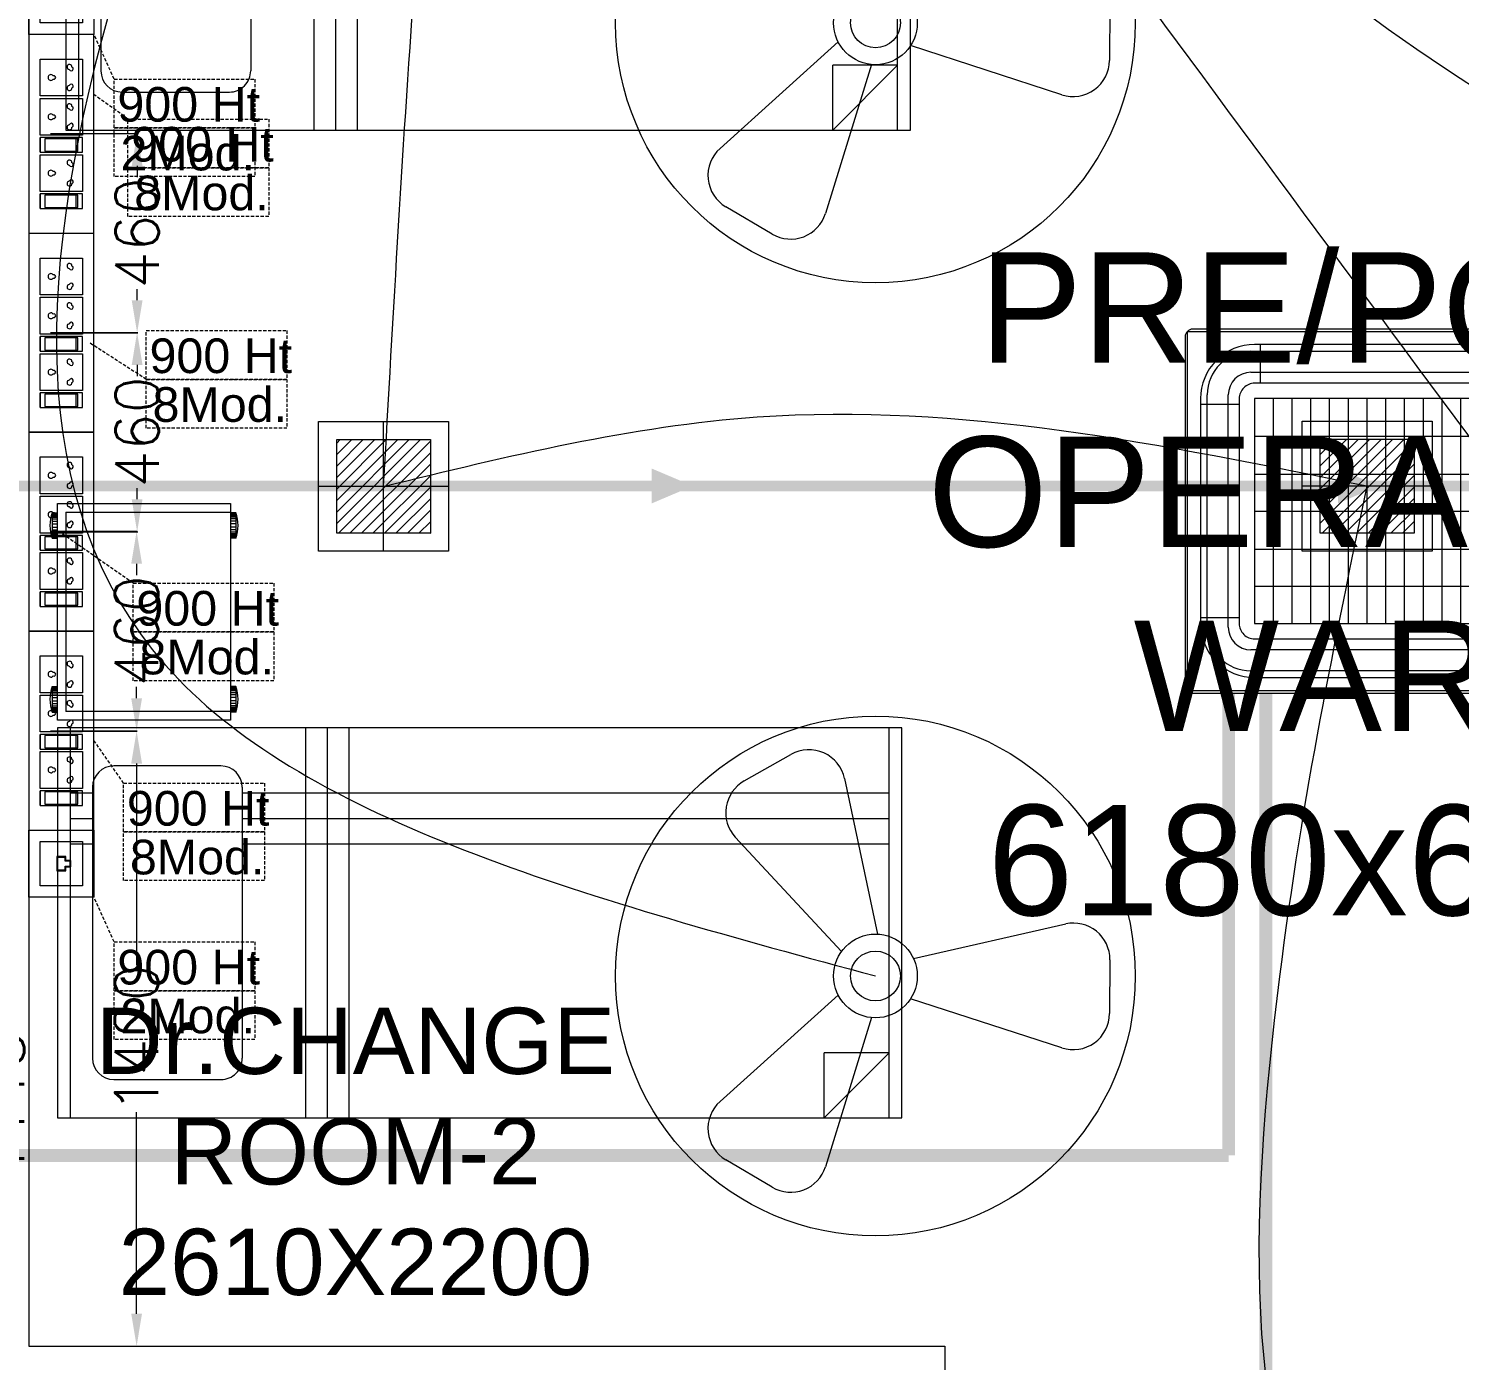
# Model space of a CAD drawing. Extents: x 3505867 to 4040009, y -660366 to -590408.
# Drawn here: x 3528238 to 3531542, y -611671 to -608597 of the extents above; entities that cross this region are included whole.
import ezdxf

# ---------------------------------------------------------------- set-up
doc = ezdxf.new("R2010")
doc.units = 0
doc.header["$LTSCALE"] = 6
doc.header["$MEASUREMENT"] = 0
for name, pattern in [('1', [0]), ('CONTINU', [0]), ('DASHED2', [0.375, 0.25, -0.125])]:
    doc.linetypes.add(name, pattern=pattern)
doc.layers.get('0').update_dxf_attribs({"linetype": 'CONTINUOUS', "lineweight": 0})
doc.layers.get('Defpoints').update_dxf_attribs({"linetype": 'CONTINUOUS', "lineweight": 0})
for name, color, linetype, lineweight in [('24W RAW POWER', 1, 'CONTINUOUS', 0), ('DIM', 7, 'CONTINUOUS', 0), ('ELE- DBS', 1, 'CONTINUOUS', 0), ('ELE-1200MM CEILINGFAN', 6, 'CONTINUOUS', 0), ('ELE-24W LED LIGHT', 1, 'CONTINUOUS', 0), ('ELE-2NOS OF 6-16 RAW POWER SOCKET', 1, 'CONTINUOUS', 0), ('ELE-3NOS 6-16A POWER SOCKET', 5, 'CONTINUOUS', 0), ('ELE-8M 6-16A UPS SOCKET', 223, 'CONTINUOUS', 0), ('ELE-CABLE TRAY', 31, 'CONTINUOUS', 0), ('ELE. 2N0S OF 6-16 UPS SOCKETS', 191, 'CONTINUOUS', 0), ('ELE. DB', 1, 'CONTINUOUS', 0), ('ELE.LAN POINT', 3, 'CONTINUOUS', 0), ('furniture', 33, 'CONTINUOUS', 0), ('HTL-AC UNIT', 5, 'CONTINUOUS', 0), ('LV.CC CEMARA', 66, 'CONTINUOUS', 0), ('MEP_HVAC_DRAIN_PIPE', 7, 'CONTINUOUS', 0), ('MEP_HVAC_VRF_COPPER_PIPE', 6, 'CONTINUOUS', 0), ('TEXT', 5, 'CONTINUOUS', 0), ('WALL', 10, 'CONTINUOUS', 0)]:
    doc.layers.add(name, color=color, linetype=linetype, lineweight=lineweight)
doc.layers.add('CFT_LOOPING', color=7, linetype='1', lineweight=0, true_color=0xd6d600)
doc.layers.add('ELE-LIGHTING WIRING', color=7, linetype='CONTINUOUS', lineweight=0, true_color=0x63d7b6)
doc.layers.add('FA-LOOPING', color=200, linetype='CONTINUOUS')
doc.styles.add('ARIAL', font='arial.ttf')
doc.styles.add('ROMANS', font='romans.shx')
doc.styles.get("Standard").update_dxf_attribs({"font": 'SIMPLEX'})
doc.dimstyles.new('AEPL1', dxfattribs={"dimtxt": 100, "dimasz": 75, "dimexe": 1.25, "dimexo": 50, "dimtad": 0, "dimdec": 0, "dimtxsty": 'ROMANS', "dimcen": 2.5, "dimclrd": 7, "dimclre": 7, "dimadec": 0, "dimazin": 0, "dimtfac": 1, "dimtdec": 0, "dimtmove": 0, "dimatfit": 3, "dimfxl": 1, "dimlwd": 0, "dimlwe": 0, "dimarcsym": 0})

# ---------------------------------------------------------------- blocks, each defined once
blk = doc.blocks.new('A$C45A5314D')
at = {"layer": 'furniture', "color": 117, "ltscale": 0.75}
for p, q in [((-1950, 467.5), (-1950, 967.5)), ((-1950, 967.5), (-1550, 967.5)), ((-1550, 967.5), (-1550, 467.5)), ((-1962.2, 946.4), (-1950, 946.4)), ((-1962.2, 946.4), (-1962.2, 887.3)), ((-1962.2, 945.5), (-1950, 945.5)), ((-1962.2, 944.4), (-1950, 944.4)), ((-1962.2, 943.2), (-1950, 943.2)), ((-1962.2, 941.5), (-1950, 941.5)), ((-1962.2, 939.2), (-1950, 939.2)), ((-1962.2, 936.2), (-1950, 936.2)), ((-1962.2, 932), (-1950, 932)), ((-1962.2, 927.1), (-1950, 927.1)), ((-1930.3, 947.8), (-1930.3, 487.2)), ((-1930.3, 947.8), (-1550, 947.8)), ((-1537.8, 946.4), (-1550, 946.4)), ((-1537.8, 945.5), (-1550, 945.5)), ((-1537.8, 944.4), (-1550, 944.4)), ((-1537.8, 943.2), (-1550, 943.2)), ((-1537.8, 941.5), (-1550, 941.5)), ((-1537.8, 939.2), (-1550, 939.2)), ((-1537.8, 936.2), (-1550, 936.2)), ((-1537.8, 932), (-1550, 932)), ((-1537.8, 927.1), (-1550, 927.1)), ((-1537.8, 946.4), (-1537.8, 887.3)), ((-1962.2, 920.9), (-1950, 920.9)), ((-1962.2, 912.9), (-1950, 912.9)), ((-1962.2, 906.7), (-1950, 906.7)), ((-1962.2, 901.8), (-1950, 901.8)), ((-1962.2, 897.6), (-1950, 897.6)), ((-1962.2, 894.6), (-1950, 894.6)), ((-1962.2, 892.3), (-1950, 892.3)), ((-1537.8, 920.9), (-1550, 920.9)), ((-1537.8, 912.9), (-1550, 912.9)), ((-1537.8, 906.7), (-1550, 906.7)), ((-1537.8, 901.8), (-1550, 901.8)), ((-1537.8, 897.6), (-1550, 897.6)), ((-1537.8, 894.6), (-1550, 894.6)), ((-1537.8, 892.3), (-1550, 892.3)), ((-1962.2, 890.6), (-1950, 890.6)), ((-1962.2, 889.4), (-1950, 889.4)), ((-1962.2, 888.2), (-1950, 888.2)), ((-1962.2, 887.3), (-1950, 887.3)), ((-1537.8, 890.6), (-1550, 890.6)), ((-1537.8, 889.4), (-1550, 889.4)), ((-1537.8, 888.2), (-1550, 888.2)), ((-1537.8, 887.3), (-1550, 887.3)), ((-1962.2, 545.4), (-1950, 545.4)), ((-1962.2, 545.4), (-1962.2, 486.3)), ((-1962.2, 544.5), (-1950, 544.5)), ((-1962.2, 543.4), (-1950, 543.4)), ((-1962.2, 542.2), (-1950, 542.2)), ((-1962.2, 540.4), (-1950, 540.4)), ((-1962.2, 538.1), (-1950, 538.1)), ((-1962.2, 535.2), (-1950, 535.2)), ((-1962.2, 531), (-1950, 531)), ((-1537.8, 545.4), (-1550, 545.4)), ((-1537.8, 544.5), (-1550, 544.5)), ((-1537.8, 543.4), (-1550, 543.4)), ((-1537.8, 542.2), (-1550, 542.2)), ((-1537.8, 540.4), (-1550, 540.4)), ((-1537.8, 538.1), (-1550, 538.1)), ((-1537.8, 535.2), (-1550, 535.2)), ((-1537.8, 531), (-1550, 531)), ((-1537.8, 545.4), (-1537.8, 486.3)), ((-1962.2, 526.1), (-1950, 526.1)), ((-1962.2, 519.9), (-1950, 519.9)), ((-1962.2, 511.9), (-1950, 511.9)), ((-1962.2, 505.7), (-1950, 505.7)), ((-1962.2, 500.7), (-1950, 500.7)), ((-1962.2, 496.6), (-1950, 496.6)), ((-1537.8, 526.1), (-1550, 526.1)), ((-1537.8, 519.9), (-1550, 519.9)), ((-1537.8, 511.9), (-1550, 511.9)), ((-1537.8, 505.7), (-1550, 505.7)), ((-1537.8, 500.7), (-1550, 500.7)), ((-1537.8, 496.6), (-1550, 496.6)), ((-1962.2, 493.6), (-1950, 493.6)), ((-1962.2, 491.3), (-1950, 491.3)), ((-1962.2, 489.6), (-1950, 489.6)), ((-1962.2, 488.4), (-1950, 488.4)), ((-1962.2, 487.2), (-1950, 487.2)), ((-1962.2, 486.3), (-1950, 486.3)), ((-1962.2, 486.3), (-1950, 486.3)), ((-1550, 467.5), (-1950, 467.5)), ((-1550, 487.2), (-1930.3, 487.2)), ((-1537.8, 493.6), (-1550, 493.6)), ((-1537.8, 491.3), (-1550, 491.3)), ((-1537.8, 489.6), (-1550, 489.6)), ((-1537.8, 488.4), (-1550, 488.4)), ((-1537.8, 487.2), (-1550, 487.2)), ((-1537.8, 486.3), (-1550, 486.3))]:
    blk.add_line(p, q, dxfattribs=at)
at = {"layer": 'furniture', "color": 117}
for p, q in [((0, 450), (-1950, 450)), ((-1950, 450), (-1950, -450)), ((-1920.5, 450), (-1920.5, -450)), ((-1376.5, -450), (-1376.5, 450)), ((-1326.5, -450), (-1326.5, 450)), ((-1276.5, -450), (-1276.5, 450)), ((-29.5, -450), (-29.5, 450)), ((0, -450), (0, 450)), ((-1572.3, 361.9), (-1819.8, 361.9)), ((-1920.5, 300), (-1869, 300)), ((-1869, 312.7), (-1869, -312.7)), ((-1523.1, 312.7), (-1523.1, -312.7)), ((-1523.1, 300), (-29.5, 300)), ((-1920.5, 240.9), (-1869, 240.9)), ((-1523.1, 240.9), (-29.5, 240.9)), ((-1920.5, 181.9), (-1869, 181.9)), ((-1523.1, 181.9), (-29.5, 181.9)), ((-179.5, -450), (-29.5, -300)), ((-179.5, -450), (-179.5, -300)), ((-29.5, -300), (-179.5, -300)), ((-1819.8, -361.9), (-1572.3, -361.9)), ((-1950, -450), (0, -450))]:
    blk.add_line(p, q, dxfattribs=at)
at = {"layer": 'furniture', "color": 117, "ltscale": 0.75}
for centre, start, end in [((-1876, 916.9), 161.0754, 198.9247), ((-1624, 916.9), 341.0754, 18.9247), ((-1876, 515.9), 161.0754, 198.9247), ((-1624, 515.9), 341.0754, 18.9247)]:
    blk.add_arc(centre, 91.1, start, end, dxfattribs=at)
at = {"layer": 'furniture', "color": 117}
for centre, start, end in [((-1819.8, 312.7), 90, 180), ((-1572.3, 312.7), 0, 90), ((-1819.8, -312.7), 180, 270), ((-1572.3, -312.7), 270, 0)]:
    blk.add_arc(centre, 49.2, start, end, dxfattribs=at)
blk = doc.blocks.new('CIVIL IVF')
at = {"layer": 'WALL', "color": 8, "linetype": 'ByBlock'}
for p, q in [((-15555, 6910.2), (-15555, 2300.2)), ((-15555, 2300.2), (-13440, 2300.2)), ((-13440, 2300.2), (-13440, 2070))]:
    blk.add_line(p, q, dxfattribs=at)
at = {"layer": 'furniture', "color": 8, "linetype": 'Continuous', "rotation": 1.312676974619593e-05}
for p in [(-13519.6, 5556.6), (-13539.1, 3277.5)]:
    blk.add_blockref('A$C45A5314D', p, dxfattribs=at)
at = {"layer": 'DIM', "color": 8, "attachment_point": 5, "style": 'ARIAL'}
for s, insert, char_height, width in [('PRE/POST \\POPERATIVE WARD\\P6180x6600', (-12460.2, 4057.9), 255, 2454.158), ('Dr.CHANGE\\PROOM-2\\P2610X2200', (-14801, 2748.8), 153, 1198.956)]:
    blk.add_mtext(s, dxfattribs=dict(at, insert=insert, char_height=char_height, width=width))
blk = doc.blocks.new('543WYH')
at = {"layer": 'ELE-2NOS OF 6-16 RAW POWER SOCKET', "color": 30, "linetype": 'ByBlock', "lineweight": 0}
for p, q in [((-123.5, -57), (-123.5, -90.8)), ((-26.5, -57), (-123.5, -57)), ((-26.5, -57), (-123.5, -57)), ((-113, -59.8), (-113, -88)), ((-37, -59.8), (-113, -59.8)), ((-109.6, -59.8), (-109.6, -88)), ((-37, -88), (-37, -59.8)), ((-26.5, -57), (-26.5, -90.8)), ((-26.5, -90.8), (-26.5, -57)), ((-123.5, -90.8), (-26.5, -90.8)), ((-123.5, -96.4), (-26.5, -96.4)), ((-123.5, -181.4), (-123.5, -96.4)), ((-113, -88), (-37, -88)), ((-26.5, -96.4), (-26.5, -181.4)), ((-26.5, -181.4), (-123.5, -181.4)), ((-123.5, -187.1), (-123.5, -220.9)), ((-26.5, -187.1), (-123.5, -187.1)), ((-26.5, -187.1), (-123.5, -187.1)), ((-113, -189.9), (-113, -218)), ((-37, -189.9), (-113, -189.9)), ((-109.6, -189.9), (-109.6, -218)), ((-37, -218), (-37, -189.9)), ((-26.5, -187.1), (-26.5, -220.9)), ((-26.5, -220.9), (-26.5, -187.1)), ((-123.5, -220.9), (-26.5, -220.9)), ((-123.5, -311.5), (-123.5, -226.5)), ((-123.5, -226.5), (-26.5, -226.5)), ((-113, -218), (-37, -218)), ((-26.5, -226.5), (-26.5, -311.5)), ((-26.5, -311.5), (-123.5, -311.5)), ((-123.5, -402.2), (-123.5, -317.1)), ((-123.5, -317.1), (-26.5, -317.1)), ((-26.5, -317.1), (-26.5, -402.2)), ((-26.5, -402.2), (-123.5, -402.2))]:
    blk.add_line(p, q, dxfattribs=at)
blk.add_lwpolyline([(-150, 0), (-150, -459.1), (0, -459.1), (0, 0)], close=True, dxfattribs=at)
for centre, radius, start, end in [((-97.9, -119.2), 4.6, 112.6838, 345.0951), ((-93.9, -114.7), 5.7, 275.2689, 182.51), ((-97.9, -158.6), 4.6, 14.9049, 247.3162), ((-93.9, -163.1), 5.7, 177.49, 84.7311), ((-57.7, -138.9), 4.22, 71.4031, 288.5969), ((-51, -138.9), 6.62, 217.1584, 142.8416), ((-97.9, -249.3), 4.6, 112.6838, 345.0951), ((-93.9, -244.8), 5.7, 275.2689, 182.51), ((-51, -269), 6.62, 217.1584, 142.8416), ((-97.9, -288.7), 4.6, 14.9049, 247.3162), ((-93.9, -293.2), 5.7, 177.49, 84.7311), ((-57.7, -269), 4.22, 71.4031, 288.5969), ((-93.9, -335.4), 5.7, 275.2689, 182.51), ((-97.9, -339.9), 4.6, 112.6838, 345.0951), ((-57.7, -359.7), 4.22, 71.4031, 288.5969), ((-51, -359.7), 6.62, 217.1584, 142.8416), ((-97.9, -379.4), 4.6, 14.9049, 247.3162), ((-93.9, -383.9), 5.7, 177.49, 84.7311)]:
    blk.add_arc(centre, radius, start, end, dxfattribs=at)
blk = doc.blocks.new('543E')
at = {"layer": 'ELE. 2N0S OF 6-16 UPS SOCKETS', "color": 72, "linetype": 'ByBlock', "lineweight": 0}
for p, q in [((-123.5, -57), (-123.5, -90.8)), ((-26.5, -57), (-123.5, -57)), ((-26.5, -57), (-123.5, -57)), ((-113, -59.8), (-113, -88)), ((-37, -59.8), (-113, -59.8)), ((-109.6, -59.8), (-109.6, -88)), ((-37, -88), (-37, -59.8)), ((-26.5, -57), (-26.5, -90.8)), ((-26.5, -90.8), (-26.5, -57)), ((-123.5, -90.8), (-26.5, -90.8)), ((-123.5, -96.4), (-26.5, -96.4)), ((-123.5, -181.4), (-123.5, -96.4)), ((-113, -88), (-37, -88)), ((-26.5, -96.4), (-26.5, -181.4)), ((-26.5, -181.4), (-123.5, -181.4)), ((-123.5, -187.1), (-123.5, -220.9)), ((-26.5, -187.1), (-123.5, -187.1)), ((-26.5, -187.1), (-123.5, -187.1)), ((-113, -189.9), (-113, -218)), ((-37, -189.9), (-113, -189.9)), ((-109.6, -189.9), (-109.6, -218)), ((-37, -218), (-37, -189.9)), ((-26.5, -187.1), (-26.5, -220.9)), ((-26.5, -220.9), (-26.5, -187.1)), ((-123.5, -220.9), (-26.5, -220.9)), ((-123.5, -311.5), (-123.5, -226.5)), ((-123.5, -226.5), (-26.5, -226.5)), ((-113, -218), (-37, -218)), ((-26.5, -226.5), (-26.5, -311.5)), ((-26.5, -311.5), (-123.5, -311.5)), ((-123.5, -402.2), (-123.5, -317.1)), ((-123.5, -317.1), (-26.5, -317.1)), ((-26.5, -317.1), (-26.5, -402.2)), ((-26.5, -402.2), (-123.5, -402.2))]:
    blk.add_line(p, q, dxfattribs=at)
blk.add_lwpolyline([(-150, 0), (-150, -459.1), (0, -459.1), (0, 0)], close=True, dxfattribs=at)
for centre, radius, start, end in [((-97.9, -119.2), 4.6, 112.6838, 345.0951), ((-93.9, -114.7), 5.7, 275.2689, 182.51), ((-97.9, -158.6), 4.6, 14.9049, 247.3162), ((-93.9, -163.1), 5.7, 177.49, 84.7311), ((-57.7, -138.9), 4.22, 71.4031, 288.5969), ((-51, -138.9), 6.62, 217.1584, 142.8416), ((-97.9, -249.3), 4.6, 112.6838, 345.0951), ((-93.9, -244.8), 5.7, 275.2689, 182.51), ((-51, -269), 6.62, 217.1584, 142.8416), ((-97.9, -288.7), 4.6, 14.9049, 247.3162), ((-93.9, -293.2), 5.7, 177.49, 84.7311), ((-57.7, -269), 4.22, 71.4031, 288.5969), ((-93.9, -335.4), 5.7, 275.2689, 182.51), ((-97.9, -339.9), 4.6, 112.6838, 345.0951), ((-57.7, -359.7), 4.22, 71.4031, 288.5969), ((-51, -359.7), 6.62, 217.1584, 142.8416), ((-97.9, -379.4), 4.6, 14.9049, 247.3162), ((-93.9, -383.9), 5.7, 177.49, 84.7311)]:
    blk.add_arc(centre, radius, start, end, dxfattribs=at)
blk = doc.blocks.new('*D407')
at = {"layer": 'Defpoints', "color": 0, "linetype": 'ByBlock', "transparency": 16777216}
for p in [(18250, 3484.6), (18498.8, 3484.6), (18250, 2065)]:
    blk.add_point(p, dxfattribs=at)
at = {"layer": 'ELE-CABLE TRAY', "color": 7, "linetype": 'ByBlock', "lineweight": 0, "transparency": 16777216}
for p, q in [((18300, 3484.6), (18500, 3484.6)), ((18498.8, 3409.6), (18498.8, 2944.5)), ((18498.8, 2140), (18498.8, 2605.2)), ((18300, 2065), (18500, 2065))]:
    blk.add_line(p, q, dxfattribs=at)
at = {"layer": 'ELE-CABLE TRAY', "color": 7, "linetype": 'ByBlock', "transparency": 16777216}
for points in [[(18511.3, 3409.6), (18486.3, 3409.6), (18498.8, 3484.6)], [(18486.3, 2140), (18511.3, 2140), (18498.8, 2065)]]:
    blk.add_solid(points, dxfattribs=at)
at = {"layer": 'ELE-CABLE TRAY', "color": 0, "linetype": 'ByBlock', "transparency": 16777216, "insert": (18498.8, 2774.8), "char_height": 100, "attachment_point": 5, "rotation": 90, "style": 'ROMANS'}
blk.add_mtext('1420', dxfattribs=at)
blk = doc.blocks.new('*D408')
at = {"layer": 'Defpoints', "color": 0, "linetype": 'ByBlock', "transparency": 16777216}
for p in [(18250, 3945.8), (18498.8, 3945.8), (18250, 3485.6)]:
    blk.add_point(p, dxfattribs=at)
at = {"layer": 'ELE-CABLE TRAY', "color": 7, "linetype": 'ByBlock', "lineweight": 0, "transparency": 16777216}
for p, q in [((18300, 3945.8), (18500, 3945.8)), ((18498.8, 3870.8), (18498.8, 3844.9)), ((18498.8, 3560.6), (18498.8, 3586.5)), ((18300, 3485.6), (18500, 3485.6))]:
    blk.add_line(p, q, dxfattribs=at)
at = {"layer": 'ELE-CABLE TRAY', "color": 7, "linetype": 'ByBlock', "transparency": 16777216}
for points in [[(18511.3, 3870.8), (18486.3, 3870.8), (18498.8, 3945.8)], [(18486.3, 3560.6), (18511.3, 3560.6), (18498.8, 3485.6)]]:
    blk.add_solid(points, dxfattribs=at)
at = {"layer": 'ELE-CABLE TRAY', "color": 0, "linetype": 'ByBlock', "transparency": 16777216, "insert": (18498.8, 3715.7), "char_height": 100, "attachment_point": 5, "rotation": 90, "style": 'ROMANS'}
blk.add_mtext('460', dxfattribs=at)
blk = doc.blocks.new('*D409')
at = {"layer": 'Defpoints', "color": 0, "linetype": 'ByBlock', "transparency": 16777216}
for p in [(18250, 4404.9), (18500, 4404.9), (18250, 3944.8)]:
    blk.add_point(p, dxfattribs=at)
at = {"layer": 'ELE-CABLE TRAY', "color": 7, "linetype": 'ByBlock', "lineweight": 0, "transparency": 16777216}
for p, q in [((18300, 4404.9), (18501.3, 4404.9)), ((18500, 4329.9), (18500, 4304)), ((18500, 4019.8), (18500, 4045.6)), ((18300, 3944.8), (18501.3, 3944.8))]:
    blk.add_line(p, q, dxfattribs=at)
at = {"layer": 'ELE-CABLE TRAY', "color": 7, "linetype": 'ByBlock', "transparency": 16777216}
for points in [[(18512.5, 4329.9), (18487.5, 4329.9), (18500, 4404.9)], [(18487.5, 4019.8), (18512.5, 4019.8), (18500, 3944.8)]]:
    blk.add_solid(points, dxfattribs=at)
at = {"layer": 'ELE-CABLE TRAY', "color": 0, "linetype": 'ByBlock', "transparency": 16777216, "insert": (18500, 4174.8), "char_height": 100, "attachment_point": 5, "rotation": 90, "style": 'ROMANS'}
blk.add_mtext('460', dxfattribs=at)
blk = doc.blocks.new('*D410')
at = {"layer": 'Defpoints', "color": 0, "linetype": 'ByBlock', "transparency": 16777216}
for p in [(18250, 4864), (18500, 4864), (18250, 4403.9)]:
    blk.add_point(p, dxfattribs=at)
at = {"layer": 'ELE-CABLE TRAY', "color": 7, "linetype": 'ByBlock', "lineweight": 0, "transparency": 16777216}
for p, q in [((18300, 4864), (18501.3, 4864)), ((18500, 4789), (18500, 4763.2)), ((18500, 4478.9), (18500, 4504.8)), ((18300, 4403.9), (18501.3, 4403.9))]:
    blk.add_line(p, q, dxfattribs=at)
at = {"layer": 'ELE-CABLE TRAY', "color": 7, "linetype": 'ByBlock', "transparency": 16777216}
for points in [[(18512.5, 4789), (18487.5, 4789), (18500, 4864)], [(18487.5, 4478.9), (18512.5, 4478.9), (18500, 4403.9)]]:
    blk.add_solid(points, dxfattribs=at)
at = {"layer": 'ELE-CABLE TRAY', "color": 0, "linetype": 'ByBlock', "transparency": 16777216, "insert": (18500, 4634), "char_height": 100, "attachment_point": 5, "rotation": 90, "style": 'ROMANS'}
blk.add_mtext('460', dxfattribs=at)
blk = doc.blocks.new('24w led light')
at = {"layer": 'ELE-24W LED LIGHT', "color": 1, "lineweight": 0}
for p, q in [((159, 159), (-160, 159)), ((-160, 159), (-160, -160)), ((-0.5, -160), (-0.5, 159)), ((159, -160), (159, 159)), ((114.5, 114.5), (-115.5, 114.5)), ((-115.5, 114.5), (-115.5, -115.5)), ((110.2, -115.5), (-115.5, 110.2)), ((114.5, -91.7), (-91.7, 114.5)), ((114.5, -63.5), (-63.5, 114.5)), ((114.5, -35.3), (-35.3, 114.5)), ((114.5, -7.1), (-7.1, 114.5)), ((114.5, 21.1), (21.1, 114.5)), ((114.5, 49.3), (49.3, 114.5)), ((114.5, 77.5), (77.5, 114.5)), ((114.5, 105.7), (105.7, 114.5)), ((114.5, -115.5), (114.5, 114.5)), ((82, -115.5), (-115.5, 82)), ((53.8, -115.5), (-115.5, 53.8)), ((25.6, -115.5), (-115.5, 25.6)), ((-160, -0.5), (159, -0.5)), ((-2.6, -115.5), (-115.5, -2.6)), ((-30.8, -115.5), (-115.5, -30.8)), ((-59, -115.5), (-115.5, -59)), ((-87.2, -115.5), (-115.5, -87.2)), ((-115.4, -115.5), (-115.5, -115.4)), ((-115.5, -115.5), (114.5, -115.5)), ((-160, -160), (159, -160))]:
    blk.add_line(p, q, dxfattribs=at)
blk = doc.blocks.new('A$C07FB25EA')
at = {"layer": 'ELE-1200MM CEILINGFAN', "color": 3}
for p, q in [((6.533, 13.367), (9.467, 11.641)), ((0.256, 2.637), (3.168, 12.074)), ((9.838, 7.944), (2.359, 1.207)), ((-11.798, 4.548), (-2.225, 1.439)), ((-14.843, -1.026), (-14.815, 2.378)), ((-2.412, -1.097), (-12.041, -3.293)), ((2.156, -1.54), (8.872, -8.781)), ((1.96, -12.492), (-0.134, -2.646)), ((8.31, -12.341), (5.348, -14.019))]:
    blk.add_line(p, q, dxfattribs=at)
at = {"layer": 'ELE-1200MM CEILINGFAN', "color": 5, "ltscale": 10}
blk.add_circle((0, 0), 16.449, dxfattribs=at)
at = {"layer": 'ELE-1200MM CEILINGFAN', "color": 3}
for radius in [2.65, 1.578]:
    blk.add_circle((0, 0), radius, dxfattribs=at)
for centre, start, end in [((5.365, 11.383), 59.52805, 162.52285), ((8.299, 9.656), 311.94933, 59.52805), ((-12.512, 2.359), 71.94933, 179.52805), ((-12.54, -1.045), 179.52805, 282.52285), ((7.175, -10.337), 299.52805, 42.52285), ((4.213, -12.015), 191.94933, 299.52805)]:
    blk.add_arc(centre, 2.303, start, end, dxfattribs=at)
blk = doc.blocks.new('WETRWER')
at = {"layer": 'ELE-LIGHTING WIRING', "linetype": 'ByBlock'}
for points in [[(-8222.2, 7460.2, 0), (-8949.4, 3839.3, 0), (-7340.3, 3154.6, 0)], [(-8222.2, 7460.2, 0), (-8402.5, 5486), (-8476.6, 4285.2, 0)], [(-8222.2, 7460.2, 0), (-6934.3, 5704.3), (-5068.7, 3184.7, 0)], [(-8476.1, 4284.7, 0), (-7613.2, 4444.9), (-6205.5, 4285.6, 0)], [(-6205.5, 4285.6, 0), (-6407.4, 3153.1), (-6224.1, 1715.2), (-4545.3, 1859.6), (-3933.4, 2085.2, 0)]]:
    blk.add_spline(points, degree=3, dxfattribs=at)
at = {"layer": 'ELE-LIGHTING WIRING', "color": 254, "linetype": 'ByBlock'}
for points in [[(-8004.9, 7460.2, 0), (-6284.7, 5436), (-3932.9, 4284.7, 0)], [(-6204.5, 2084.7, 0), (-4280.2, 2877.8), (-3932.9, 4284.7, 0)]]:
    blk.add_spline(points, degree=3, dxfattribs=at)
at = {"layer": '24W RAW POWER', "lineweight": 9, "xscale": -0.9404388715045132, "yscale": 0.9404388715045132, "zscale": 0.9404388715045132}
for p in [(-8476.6, 4285.2, 0), (-6205.5, 4285.6, 0)]:
    blk.add_blockref('24w led light', p, dxfattribs=at)
at = {"layer": 'ELE-1200MM CEILINGFAN', "color": 7, "ltscale": 8, "xscale": 36.47592107175105, "yscale": 36.47592107175105, "zscale": 36.47592107175105, "rotation": 180}
for p in [(-7340.3, 5354.6, 0), (-7340.3, 3154.6, 0)]:
    blk.add_blockref('A$C07FB25EA', p, dxfattribs=at)
blk = doc.blocks.new('Voice')
at = {"layer": 'ELE.LAN POINT', "color": 6}
for points in [[(0, -31.8), (127.9, -31.8), (127.9, 92), (0, 92)], [(21.9, -10), (106, -10), (106, 70.1), (21.9, 70.1)], [(77.3, 21.4), (69.7, 21.4), (69.7, 11.7), (58.1, 11.7), (58.1, 21.4), (50.6, 21.4), (50.6, 38.7), (77.3, 38.7)], [(75.9, 22.8), (68.4, 22.8), (68.4, 13), (59.5, 13), (59.5, 22.8), (52, 22.8), (52, 37.4), (75.9, 37.4)]]:
    blk.add_lwpolyline(points, close=True, dxfattribs=at)
blk = doc.blocks.new('*D308')
at = {"layer": 'Defpoints', "color": 0, "linetype": 'ByBlock', "transparency": 16777216}
for p in [(-9295, 3414.8), (-9355.9, 2300.2), (-9295, 2300.2)]:
    blk.add_point(p, dxfattribs=at)
at = {"layer": 'ELE-CABLE TRAY', "color": 7, "linetype": 'ByBlock', "lineweight": 0, "transparency": 16777216}
for p, q in [((-9345, 3414.8), (-9357.2, 3414.8)), ((-9355.9, 3339.8), (-9355.9, 3027.2)), ((-9355.9, 2375.2), (-9355.9, 2687.8)), ((-9345, 2300.2), (-9357.2, 2300.2))]:
    blk.add_line(p, q, dxfattribs=at)
at = {"layer": 'ELE-CABLE TRAY', "color": 7, "linetype": 'ByBlock', "transparency": 16777216}
for points in [[(-9343.4, 3339.8), (-9368.4, 3339.8), (-9355.9, 3414.8)], [(-9368.4, 2375.2), (-9343.4, 2375.2), (-9355.9, 2300.2)]]:
    blk.add_solid(points, dxfattribs=at)
at = {"layer": 'ELE-CABLE TRAY', "color": 0, "linetype": 'ByBlock', "transparency": 16777216, "insert": (-9355.9, 2857.5), "char_height": 100, "attachment_point": 5, "rotation": 90, "style": 'ROMANS'}
blk.add_mtext('1115', dxfattribs=at)
blk = doc.blocks.new('DSFREWR')
at = {"layer": 'FA-LOOPING', "linetype": 'ByBlock', "const_width": 25}
blk.add_lwpolyline([(-15870.4, 6646.5), (-10895, 6646.5), (-10895, 6073.5), (-11334.2, 6073.5), (-11334.2, 3680.2), (-9806.8, 3680.2), (-9806.8, 4285.6), (-1870.8, 4285.6)], dxfattribs=at)
at = {"layer": 'FA-LOOPING', "color": 200, "linetype": 'CONTINU'}
for points in [[(-7856.8, 4285.6, 80.4, 0, 0), (-7762, 4285.6, 0, 0, 0)], [(-6272.5, 4285.6, 80.4, 0, 0), (-6177.7, 4285.6, 0, 0, 0)]]:
    blk.add_lwpolyline(points, format="xyseb", dxfattribs=at)
blk = doc.blocks.new('CASSETTE UNIT - 3TR')
at = {"layer": 'HTL-AC UNIT', "color": 3}
for p, q in [((953753.2, -137420.8), (954583.3, -137420.8)), ((953753.2, -138250.3), (953753.2, -137420.8)), ((954583.3, -137420.8), (954583.3, -138250.3)), ((953951.9, -138095), (953951.9, -137576.1)), ((953995.2, -138095), (953995.2, -137576.1)), ((954038.4, -138095), (954038.4, -137576.1)), ((954081.7, -138095), (954081.7, -137576.1)), ((954124.9, -138095), (954124.9, -137576.1)), ((954168.2, -138095), (954168.2, -137576.1)), ((954211.4, -138095), (954211.4, -137576.1)), ((954254.8, -138095), (954254.8, -137576.1)), ((954298.1, -138095), (954298.1, -137576.1)), ((954341.3, -138095), (954341.3, -137576.1)), ((954384.6, -138095), (954384.6, -137576.1)), ((954428, -137663.5), (953908.5, -137663.5)), ((953908.5, -137750), (954428, -137750)), ((954428, -137836.5), (953908.5, -137836.5)), ((953908.5, -137923.1), (954428, -137923.1)), ((954428, -138009.6), (953908.5, -138009.6)), ((954583.3, -138250.3), (953753.2, -138250.3))]:
    blk.add_line(p, q, dxfattribs=at)
at = {"layer": 'HTL-AC UNIT', "color": 8}
for p, q in [((953921.7, -137540.4), (953921.7, -137451.2)), ((954414.8, -137540.4), (954414.8, -137451.2)), ((953872.8, -137589.3), (953783.6, -137589.3)), ((954463.7, -137589.3), (954552.9, -137589.3)), ((953872.8, -138081.8), (953783.6, -138081.8)), ((954463.7, -138081.8), (954552.9, -138081.8)), ((953921.7, -138130.7), (953921.7, -138219.9)), ((954414.8, -138130.7), (954414.8, -138219.9))]:
    blk.add_line(p, q, dxfattribs=at)
at = {"layer": 'HTL-AC UNIT', "color": 1}
for p, q in [((953899.9, -137466.7), (954436.6, -137466.7)), ((953899.9, -137515.2), (954436.6, -137515.2)), ((953799.1, -138103.6), (953799.1, -137567.5)), ((953847.6, -138103.6), (953847.6, -137567.5)), ((954488.9, -137567.5), (954488.9, -138103.6)), ((954537.4, -138103.6), (954537.4, -137567.5)), ((954436.6, -138155.9), (953899.9, -138155.9)), ((954436.6, -138204.4), (953899.9, -138204.4))]:
    blk.add_line(p, q, dxfattribs=at)
at = {"layer": 'HTL-AC UNIT', "color": 3}
blk.add_lwpolyline([(953765.8, -138255.6), (954570.7, -138255.6, 0.414214), (954588.5, -138237.7), (954588.5, -137433.4, 0.414214), (954570.7, -137415.6), (953765.8, -137415.6, 0.414214), (953747.9, -137433.4), (953747.9, -138237.7, 0.414214)], format="xyb", close=True, dxfattribs=at)
at = {"layer": 'HTL-AC UNIT', "color": 8}
for points in [[(953908.5, -138219.9), (954428, -138219.9, 0.414214), (954552.9, -138095), (954552.9, -137576.1, 0.414214), (954428, -137451.2), (953908.5, -137451.2, 0.414214), (953783.6, -137576.1), (953783.6, -138095, 0.414214)], [(953908.5, -138130.7), (954428, -138130.7, 0.414214), (954463.7, -138095), (954463.7, -137576.1, 0.414214), (954428, -137540.4), (953908.5, -137540.4, 0.414214), (953872.8, -137576.1), (953872.8, -138095, 0.414214)]]:
    blk.add_lwpolyline(points, format="xyb", close=True, dxfattribs=at)
blk.add_lwpolyline([(953908.5, -138095), (954428, -138095), (954428, -137576.1), (953908.5, -137576.1)], close=True, dxfattribs=at)
at = {"layer": 'HTL-AC UNIT', "color": 1}
for centre, radius, start, end in [((953899.9, -137567.5), 100.7, 90, 180), ((954436.6, -137567.5), 100.7, 0, 90), ((953899.9, -137567.5), 52.3, 90, 180), ((954436.6, -137567.5), 52.3, 0, 90), ((953899.9, -138103.6), 100.7, 180, 270), ((953899.9, -138103.6), 52.3, 180, 270), ((954436.6, -138103.6), 52.3, 270, 0), ((954436.6, -138103.6), 100.7, 270, 0)]:
    blk.add_arc(centre, radius, start, end, dxfattribs=at)
blk = doc.blocks.new('SFDS')
at = {"layer": 'CFT_LOOPING', "color": 7, "linetype": 'DASHED2', "ltscale": 5}
for p, q in [((18478.8, 4897.3), (18400, 4954.1)), ((18521.1, 4296.5), (18391.1, 4380.1)), ((18490.9, 3826), (18325, 3941.7)), ((18468.9, 3364.5), (18400, 3463.5))]:
    blk.add_line(p, q, dxfattribs=at)
for points in [[(18478.8, 4897.3), (18803.7, 4897.3), (18803.7, 4784.8), (18478.8, 4784.8)], [(18478.8, 4784.8), (18803.7, 4784.8), (18803.7, 4672.3), (18478.8, 4672.3)], [(18521.1, 4409), (18845.9, 4409), (18845.9, 4296.5), (18521.1, 4296.5)], [(18521.1, 4296.5), (18845.9, 4296.5), (18845.9, 4184), (18521.1, 4184)], [(18490.9, 3826), (18815.7, 3826), (18815.7, 3713.5), (18490.9, 3713.5)], [(18490.9, 3713.5), (18815.7, 3713.5), (18815.7, 3601), (18490.9, 3601)], [(18468.9, 3364.5), (18793.7, 3364.5), (18793.7, 3252), (18468.9, 3252)], [(18468.9, 3252), (18793.7, 3252), (18793.7, 3139.5), (18468.9, 3139.5)]]:
    blk.add_lwpolyline(points, close=True, dxfattribs=at)
at = {"layer": 'ELE-3NOS 6-16A POWER SOCKET', "color": 254, "linetype": 'ByBlock', "rotation": 180}
for p in [(18250, 4633.5), (18250, 4174.3)]:
    blk.add_blockref('543WYH', p, dxfattribs=at)
at = {"layer": 'ELE-8M 6-16A UPS SOCKET', "color": 254, "linetype": 'ByBlock', "rotation": 180}
for p in [(18250, 3715.2), (18250, 3256.1)]:
    blk.add_blockref('543E', p, dxfattribs=at)
at = {"layer": 'TEXT', "color": 7, "char_height": 80, "attachment_point": 1}
for s, insert, width in [('\\A1;{\\fArial|b0|i0|c0|p34;900 Ht\\P}', (18486.3, 4879.2), 8957.987), ('\\A1;{\\fArial|b0|i0|c0|p34;8Mod.\\P}', (18493.3, 4766.7), 352.575), ('\\A1;{\\fArial|b0|i0|c0|p34;900 Ht\\P}', (18528.6, 4390.9), 8957.987), ('\\A1;{\\fArial|b0|i0|c0|p34;8Mod.\\P}', (18535.6, 4278.4), 352.575), ('\\A1;{\\fArial|b0|i0|c0|p34;900 Ht\\P}', (18498.3, 3808), 8957.987), ('\\A1;{\\fArial|b0|i0|c0|p34;8Mod.\\P}', (18505.4, 3695.5), 352.575), ('\\A1;{\\fArial|b0|i0|c0|p34;900 Ht\\P}', (18476.3, 3346.4), 8957.987), ('\\A1;{\\fArial|b0|i0|c0|p34;8Mod.\\P}', (18483.3, 3233.9), 352.575)]:
    blk.add_mtext(s, dxfattribs=dict(at, insert=insert, width=width))
at = {"layer": 'ELE-CABLE TRAY', "color": 0, "linetype": 'ByBlock'}
for base, p1, p2, picture, middle in [((18500, 4864), (18250, 4403.9), (18250, 4864), '*D410', (18500, 4634)), ((18500, 4404.9), (18250, 3944.8), (18250, 4404.9), '*D409', (18500, 4174.8)), ((18498.8, 3945.8), (18250, 3485.6), (18250, 3945.8), '*D408', (18498.8, 3715.7)), ((18498.8, 3484.6), (18250, 2065), (18250, 3484.6), '*D407', (18498.8, 2774.8))]:
    dim = blk.add_linear_dim(base=base, p1=p1, p2=p2, angle=90, dimstyle='AEPL1', dxfattribs=at)
    dim.commit()
    dim.dimension.update_dxf_attribs({"geometry": picture, "text_midpoint": middle})
blk = doc.blocks.new('WETREW')
at = {"layer": 'CFT_LOOPING', "color": 7, "linetype": 'DASHED2', "ltscale": 5}
for p, q in [((-9098, 5224.5), (-9145, 5327.8)), ((-9098, 3233.1), (-9145, 3336.4))]:
    blk.add_line(p, q, dxfattribs=at)
for points in [[(-9098, 5224.5), (-8773.2, 5224.5), (-8773.2, 5112), (-9098, 5112)], [(-9098, 5112), (-8773.2, 5112), (-8773.2, 4999.5), (-9098, 4999.5)], [(-9098, 3233.1), (-8773.2, 3233.1), (-8773.2, 3120.6), (-9098, 3120.6)], [(-9098, 3120.6), (-8773.2, 3120.6), (-8773.2, 3008.1), (-9098, 3008.1)]]:
    blk.add_lwpolyline(points, close=True, dxfattribs=at)
at = {"layer": 'ELE.LAN POINT', "color": 7, "xscale": -1.211286963933217, "yscale": 1.211286963933217, "zscale": 1.211286963933217}
for p, rotation in [((-9183.6, 5482.7), 89.9999999999998), ((-9183.6, 3491.3), 89.99999999999979)]:
    blk.add_blockref('Voice', p, dxfattribs=dict(at, rotation=rotation))
at = {"layer": 'TEXT', "color": 7, "char_height": 80, "attachment_point": 1}
for s, insert, width in [('\\A1;{\\fArial|b0|i0|c0|p34;900 Ht\\P}', (-9090.6, 5206.4), 8957.987), ('\\A1;{\\fArial|b0|i0|c0|p34;2Mod.\\P}', (-9083.6, 5093.9), 352.575), ('\\A1;{\\fArial|b0|i0|c0|p34;900 Ht\\P}', (-9090.6, 3215), 8957.987), ('\\A1;{\\fArial|b0|i0|c0|p34;2Mod.\\P}', (-9083.6, 3102.5), 352.575)]:
    blk.add_mtext(s, dxfattribs=dict(at, insert=insert, width=width))
at = {"layer": 'ELE-CABLE TRAY', "color": 0, "linetype": 'ByBlock'}
dim = blk.add_linear_dim(base=(-9355.9, 2300.2), p1=(-9295, 3414.8), p2=(-9295, 2300.2), angle=90, dimstyle='AEPL1', dxfattribs=at)
dim.commit()
dim.dimension.update_dxf_attribs({"geometry": '*D308', "text_midpoint": (-9355.9, 2857.5)})

msp = doc.modelspace()

# ---------------------------------------------------------------- linework, layer by layer
at = {"layer": 'MEP_HVAC_DRAIN_PIPE', "linetype": 'ByBlock', "const_width": 30}
msp.add_lwpolyline([(3531094.7, -610130.7), (3531094.7, -611792.6), (3528727.5, -611792.6)], dxfattribs=at)
at = {"layer": 'MEP_HVAC_VRF_COPPER_PIPE', "color": 6, "linetype": 'ByBlock', "const_width": 30}
for points, elevation in [([(3531009.2, -611197.9), (3531009.2, -610130.7)], 0), ([(3531009.2, -611197.9), (3523123.2, -611197.9)], -50615.4)]:
    msp.add_lwpolyline(points, dxfattribs=dict(at, elevation=elevation))

# ---------------------------------------------------------------- block references
at = {"linetype": 'ByBlock'}
msp.add_blockref('CIVIL IVF', (3543794, -613938.4), dxfattribs=at)
at = {"layer": 'ELE- DBS', "color": 0, "linetype": 'ByBlock'}
msp.add_blockref('SFDS', (3509989, -613703.2), dxfattribs=at)
at = {"layer": 'ELE. DB', "color": 0, "linetype": 'ByBlock'}
msp.add_blockref('WETRWER', (3537534, -613938.4), dxfattribs=at)
at = {"layer": 'FA-LOOPING', "color": 0, "linetype": 'ByBlock'}
msp.add_blockref('DSFREWR', (3537534, -613938.4), dxfattribs=at)
at = {"layer": 'HTL-AC UNIT'}
msp.add_blockref('CASSETTE UNIT - 3TR', (2577160.7, -471875.2), dxfattribs=at)
at = {"layer": 'LV.CC CEMARA', "color": 0, "linetype": 'ByBlock'}
msp.add_blockref('WETREW', (3537534, -613938.4), dxfattribs=at)

doc.saveas('drawing.dxf')
